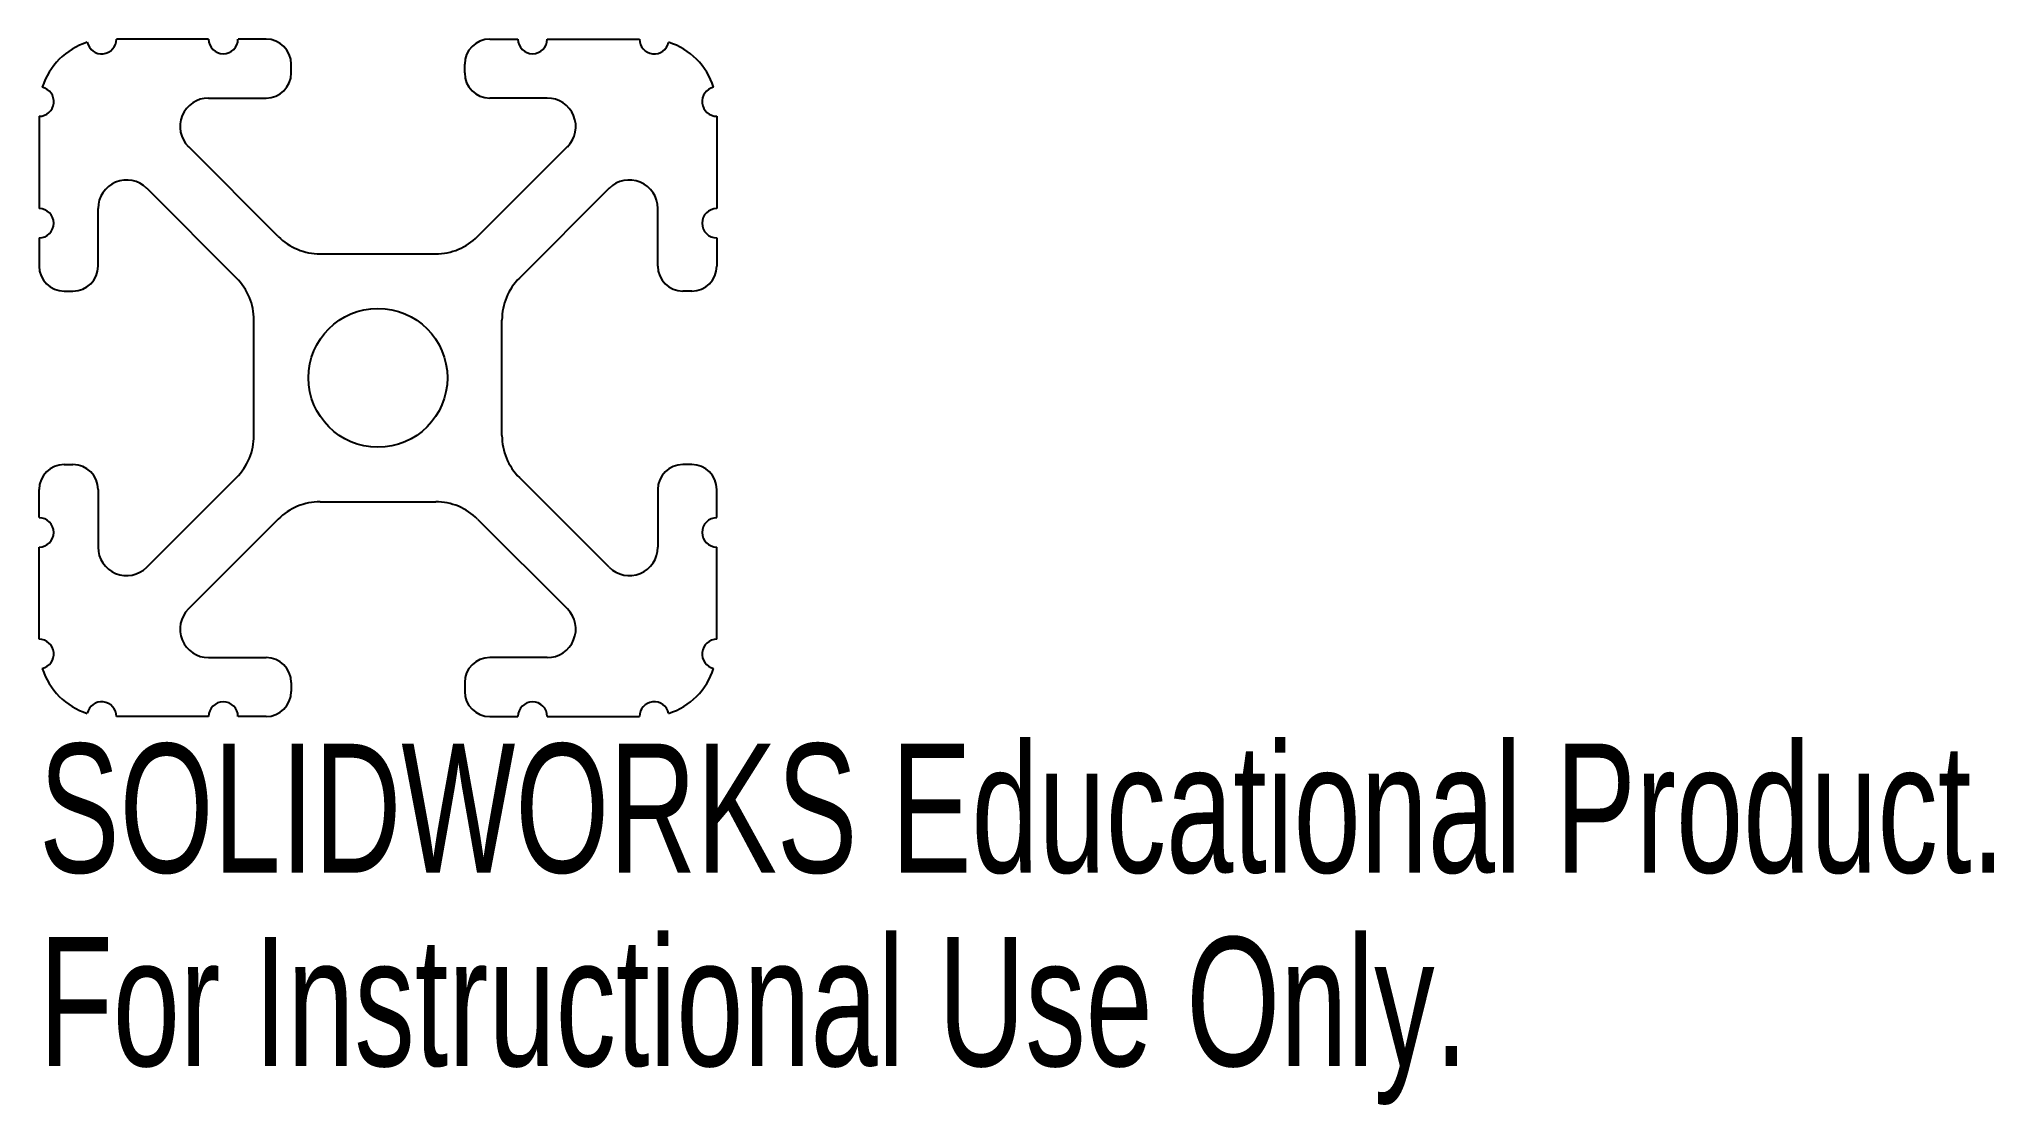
# Model space of a CAD drawing. Header units: inches. Extents: x -0.5 to 2.38, y -1.07 to 0.5.
import ezdxf

# ---------------------------------------------------------------- set-up
doc = ezdxf.new("R2010")
doc.units = ezdxf.units.IN
doc.header["$MEASUREMENT"] = 0
doc.styles.add('SLDTEXTSTYLE0', font='TXT', dxfattribs={"width": 0.7})

msp = doc.modelspace()

# ---------------------------------------------------------------- linework, layer by layer
at = {"color": 7, "linetype": 'Continuous', "lineweight": 25}
for p, q in [((-0.2499, 0.5), (-0.386, 0.5)), ((-0.165, 0.5), (-0.2064, 0.5)), ((0.165, 0.5), (0.2064, 0.5)), ((0.2499, 0.5), (0.386, 0.5)), ((-0.128, 0.45), (-0.128, 0.463)), ((0.128, 0.45), (0.128, 0.463)), ((-0.2499, 0.413), (-0.165, 0.413)), ((0.2499, 0.413), (0.165, 0.413)), ((-0.5, 0.386), (-0.5, 0.2499)), ((0.5, 0.386), (0.5, 0.2499)), ((-0.1471, 0.2087), (-0.2797, 0.3412)), ((0.1471, 0.2087), (0.2797, 0.3412)), ((-0.3412, 0.2797), (-0.2087, 0.1471)), ((0.3412, 0.2797), (0.2087, 0.1471)), ((-0.413, 0.165), (-0.413, 0.2499)), ((0.413, 0.165), (0.413, 0.2499)), ((-0.5, 0.2064), (-0.5, 0.165)), ((0.5, 0.2064), (0.5, 0.165)), ((-0.0852, 0.183), (0.0852, 0.183)), ((-0.463, 0.128), (-0.45, 0.128)), ((0.463, 0.128), (0.45, 0.128)), ((-0.183, -0.0852), (-0.183, 0.0852)), ((0.183, -0.0852), (0.183, 0.0852)), ((-0.463, -0.128), (-0.45, -0.128)), ((0.463, -0.128), (0.45, -0.128)), ((-0.5, -0.2064), (-0.5, -0.165)), ((-0.413, -0.165), (-0.413, -0.2499)), ((-0.3412, -0.2797), (-0.2087, -0.1471)), ((0.3412, -0.2797), (0.2087, -0.1471)), ((0.413, -0.165), (0.413, -0.2499)), ((0.5, -0.2064), (0.5, -0.165)), ((-0.0852, -0.183), (0.0852, -0.183)), ((-0.1471, -0.2087), (-0.2797, -0.3412)), ((0.1471, -0.2087), (0.2797, -0.3412)), ((-0.5, -0.386), (-0.5, -0.2499)), ((0.5, -0.386), (0.5, -0.2499)), ((-0.2499, -0.413), (-0.165, -0.413)), ((0.2499, -0.413), (0.165, -0.413)), ((-0.128, -0.45), (-0.128, -0.463)), ((0.128, -0.45), (0.128, -0.463)), ((-0.2499, -0.5), (-0.386, -0.5)), ((-0.165, -0.5), (-0.2064, -0.5)), ((0.165, -0.5), (0.2064, -0.5)), ((0.2499, -0.5), (0.386, -0.5))]:
    msp.add_line(p, q, dxfattribs=at)
msp.add_circle((0, 0), 0.1025, dxfattribs=at)
for centre, radius, start, end in [((-0.3983, 0.3983), 0.1017, 107.5345, 162.4655), ((-0.4077, 0.5), 0.0218, 192.5458, 0), ((-0.2282, 0.5), 0.0217, 180, 0), ((-0.165, 0.463), 0.037, 0, 90), ((0.165, 0.463), 0.037, 90, 180), ((0.2282, 0.5), 0.0217, 180, 0), ((0.4077, 0.5), 0.0218, 180, 347.4542), ((0.3983, 0.3983), 0.1017, 17.5345, 72.4655), ((-0.165, 0.45), 0.037, 270, 0), ((0.165, 0.45), 0.037, 180, 270), ((-0.5, 0.4077), 0.0217, 270, 77.4542), ((-0.2499, 0.3709), 0.0421, 90, 225), ((0.2499, 0.3709), 0.0421, 315, 90), ((0.5, 0.4077), 0.0217, 102.5458, 270), ((-0.3709, 0.2499), 0.0421, 45, 180), ((0.3709, 0.2499), 0.0421, 0, 135), ((-0.5, 0.2282), 0.0217, 270, 90), ((0.5, 0.2282), 0.0217, 90, 270), ((-0.0852, 0.2706), 0.0876, 225, 270), ((0.0852, 0.2706), 0.0876, 270, 315), ((-0.463, 0.165), 0.037, 180, 270), ((-0.45, 0.165), 0.037, 270, 0), ((-0.2706, 0.0852), 0.0876, 0, 45), ((0.2706, 0.0852), 0.0876, 135, 180), ((0.45, 0.165), 0.037, 180, 270), ((0.463, 0.165), 0.037, 270, 0), ((-0.2706, -0.0852), 0.0876, 315, 0), ((0.2706, -0.0852), 0.0876, 180, 225), ((-0.463, -0.165), 0.037, 90, 180), ((-0.45, -0.165), 0.037, 0, 90), ((0.45, -0.165), 0.037, 90, 180), ((0.463, -0.165), 0.037, 0, 90), ((-0.0852, -0.2706), 0.0876, 90, 135), ((0.0852, -0.2706), 0.0876, 45, 90), ((-0.5, -0.2282), 0.0217, 270, 90), ((0.5, -0.2282), 0.0217, 90, 270), ((-0.3709, -0.2499), 0.0421, 180, 315), ((0.3709, -0.2499), 0.0421, 225, 0), ((-0.2499, -0.3709), 0.0421, 135, 270), ((0.2499, -0.3709), 0.0421, 270, 45), ((-0.5, -0.4077), 0.0217, 282.5458, 90), ((0.5, -0.4077), 0.0217, 90, 257.4542), ((-0.3983, -0.3983), 0.1017, 197.5345, 252.4655), ((-0.165, -0.45), 0.037, 0, 90), ((0.165, -0.45), 0.037, 90, 180), ((0.3983, -0.3983), 0.1017, 287.5345, 342.4655), ((-0.4077, -0.5), 0.0218, 0, 167.4542), ((-0.2282, -0.5), 0.0217, 0, 180), ((-0.165, -0.463), 0.037, 270, 0), ((0.165, -0.463), 0.037, 180, 270), ((0.2282, -0.5), 0.0217, 0, 180), ((0.4077, -0.5), 0.0218, 12.5458, 180)]:
    msp.add_arc(centre, radius, start, end, dxfattribs=at)

# ---------------------------------------------------------------- texts
at = {"color": 7, "linetype": 'Continuous', "char_height": 0.1903, "attachment_point": 1, "style": 'SLDTEXTSTYLE0'}
for s, insert in [('SOLIDWORKS Educational Product.', (-0.5, -0.5401)), ('For Instructional Use Only.', (-0.5, -0.8256))]:
    msp.add_mtext(s, dxfattribs=dict(at, insert=insert))

doc.saveas('drawing.dxf')
